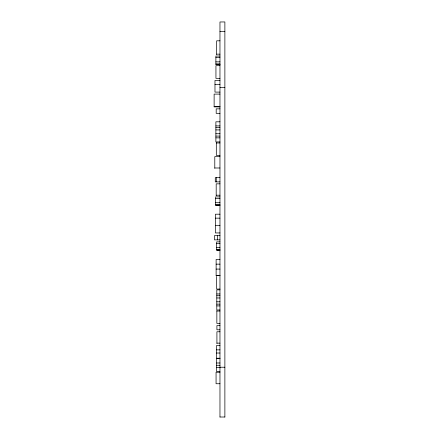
<?xml version="1.0" encoding="UTF-8"?>
<svg xmlns="http://www.w3.org/2000/svg" width="439" height="439" viewBox="0 0 439 439"><rect width="100%" height="100%" fill="white"/><g stroke="black" fill="none" stroke-linecap="round" stroke-linejoin="round"><path stroke-width="0.66" d="M219.966 31.345L224.878 31.345M219.961 40.816L216.674 40.816L216.674 54.655M216.674 54.156L219.961 54.156M219.961 56.049L215.884 56.049L215.884 64.341L219.961 64.341M215.884 57.608L219.961 57.608M215.884 61.855L219.961 61.855M215.884 64.028L219.961 64.028M215.884 64.187L219.961 64.187M219.961 65.685L215.944 65.685L215.944 78.378L219.961 78.378M219.961 80.414L214.973 80.414L214.973 92.102L219.961 92.102M214.973 84.359L219.961 84.359M219.966 87.394L224.878 87.394M219.961 94.1L214.122 94.1L214.122 106.897L219.961 106.897M214.122 106.655L219.961 106.655M219.961 108.85L216.186 108.85L216.186 113.377L219.961 113.377M219.961 121.806L215.884 121.806L215.884 141.929L219.961 141.929M215.884 125.9L219.961 125.9M215.884 127.672L219.961 127.672M215.884 129.911L219.961 129.911M215.884 133.741L219.961 133.741M215.884 136.079L219.961 136.079M215.884 137.857L219.961 137.857M216.312 142.966L219.961 142.966M219.961 155.362L216.312 155.362L216.312 142.637M219.961 156.619L214.792 156.619L214.792 168.367M214.792 167.989L219.961 167.989M219.961 177.647L215.275 177.647L215.275 181.883L219.961 181.883M219.961 183.837L216.186 183.837L216.186 195.585M216.186 195.207L219.961 195.207M219.961 196.902L215.582 196.902L215.582 205.2L219.961 205.2M215.582 198.466L219.961 198.466M215.582 202.708L219.961 202.708M215.582 204.887L219.961 204.887M215.582 205.04L219.961 205.04M219.961 214.199L215.395 214.199L215.395 232.944L219.961 232.944M215.395 218.15L219.961 218.15M215.395 225.328L219.961 225.328M219.961 235.633L214.424 235.633L214.424 239.864L219.961 239.864M219.961 241.873L216.674 241.873L216.674 250.164L219.961 250.164M216.674 243.436L219.961 243.436M216.674 247.678L219.961 247.678M216.674 249.851L219.961 249.851M216.674 250.011L219.961 250.011M219.961 259.438L216.125 259.438L216.125 275.604L219.961 275.604M216.125 264.152L219.961 264.152M216.125 269.085L219.961 269.085M216.125 275.357L219.961 275.357M219.961 289.06L216.674 289.06L216.674 276.367M219.961 289.861L216.795 289.861L216.795 309.983L219.961 309.983M216.795 293.954L219.961 293.954M216.795 295.727L219.961 295.727M216.795 297.966L219.961 297.966M216.795 301.796L219.961 301.796M216.795 304.128L219.961 304.128M216.795 305.912L219.961 305.912M216.855 311.021L219.961 311.021M219.961 323.411L216.855 323.411L216.855 310.691M219.961 325.568L216.915 325.568L216.915 329.81L219.961 329.81M219.961 331.769L216.915 331.769L216.915 343.517M216.915 343.139L219.961 343.139M219.961 345.531L216.493 345.531L216.493 358.465L219.961 358.531M216.493 349.861L219.961 349.861M216.493 353.027L219.961 353.027M216.493 358.235L219.961 358.235M216.614 362.998L219.961 362.998M216.614 365.275L219.961 365.275M219.966 367.229L224.878 367.229M216.614 367.394L219.961 367.394M219.961 371.564L216.614 371.564L216.614 358.531M219.961 372.239L216.065 372.239L216.065 383.741L219.961 383.741M219.966 417.012L224.878 417.012M224.878 417.05L224.878 21.95L219.966 21.977L219.966 417.05M217.645 235.633L217.645 239.864M216.251 177.647L216.251 181.883"/></g></svg>
